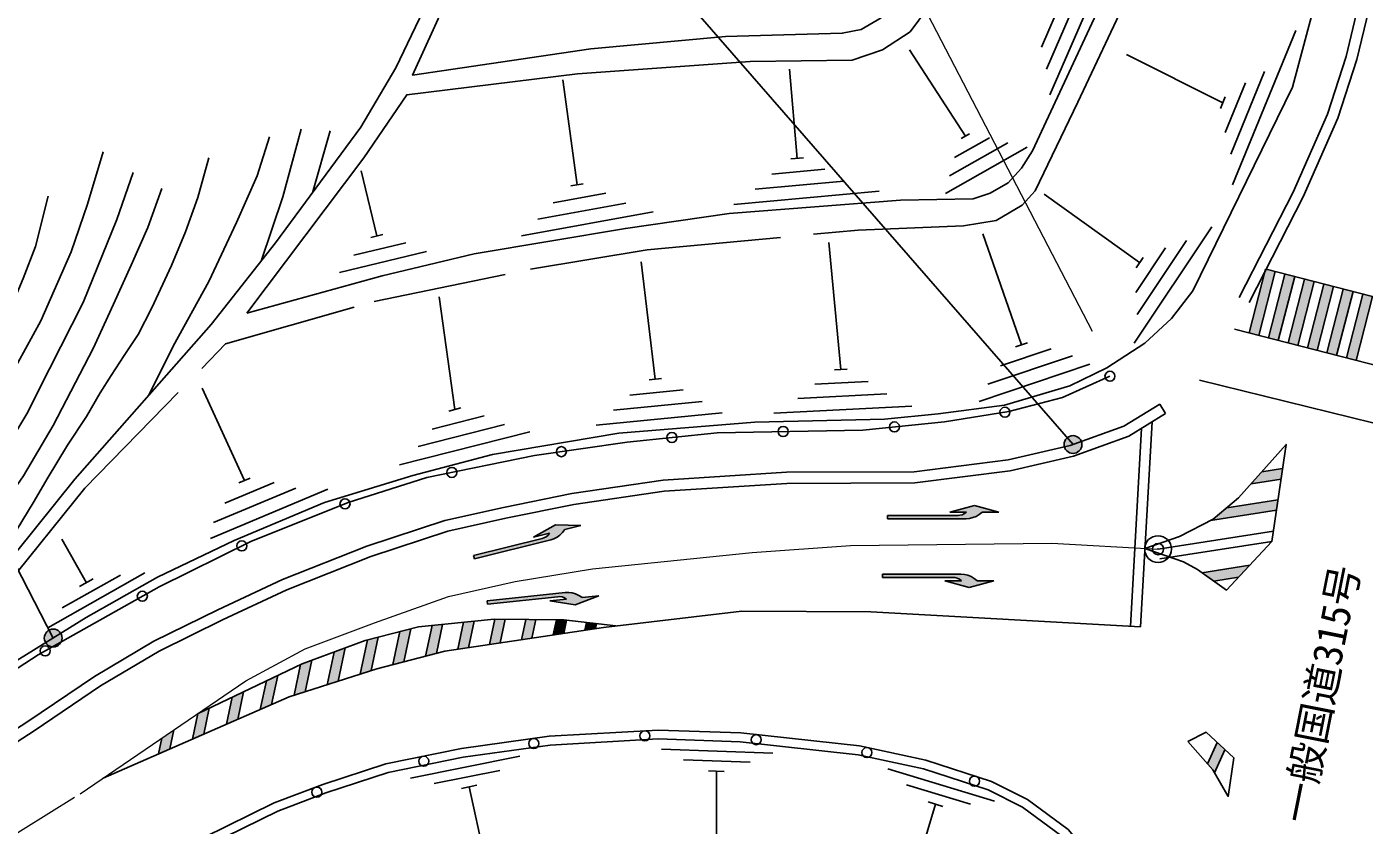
# Model space of a CAD drawing. Units: millimetres at full size, sheet at 1:1000; details may follow other scales. Extents: x 40000 to 680000, y 20000 to 380000.
# Drawn here: x 191704 to 251692, y 284295 to 320090 of the extents above; entities that cross this region are included whole.
import ezdxf
from ezdxf.enums import TextEntityAlignment as Align

# ---------------------------------------------------------------- set-up
doc = ezdxf.new("R2010")
doc.units = ezdxf.units.MM
doc.header["$LTSCALE"] = 1000
doc.header["$PDMODE"] = 32
doc.header["$PDSIZE"] = 500
doc.linetypes.add('CHAIN', pattern=[18.5, 12, -1.5, 3.5, -1.5])
doc.linetypes.add('DASHED', pattern=[7.5, 6, -1.5])
for name, color, linetype, lineweight in [('M-BGD', 7, 'Continuous', 25), ('M-BMK', 2, 'CHAIN', 13), ('M-BMK-SRVR', 3, 'Continuous', 25), ('M-STR-HTXT', 7, 'Continuous', 13), ('M-STR-STRC', 7, 'Continuous', 25)]:
    doc.layers.add(name, color=color, linetype=linetype, lineweight=lineweight)
doc.layers.add('M-BMK-HTXT', color=7, linetype='Continuous')
doc.layers.add('M-OTRS', color=6, linetype='Continuous')
doc.styles.add('ＭＳ ゴシック', font='')
doc.styles.get('ＭＳ ゴシック').set_extended_font_data('MS Gothic')

msp = doc.modelspace()

# ---------------------------------------------------------------- hatches: boundary and pattern name
at = {"layer": 'M-STR-STRC'}
for points in [[(247702, 309113), (247292, 309218), (247236, 309108), (246531, 306368), (246967, 306256)], [(248574, 308888), (248138, 309000), (247403, 306143), (247839, 306031)], [(249445, 308664), (249009, 308776), (248274, 305919), (248710, 305807)], [(250317, 308440), (249881, 308552), (249146, 305695), (249582, 305583)], [(251188, 308216), (250753, 308328), (250018, 305471), (250453, 305359)], [(252060, 307991), (251624, 308104), (250889, 305247), (251325, 305134)], [(238292, 301144, -0.41421), (238415, 301696, -0.41421), (238967, 301574, -1)], [(247093, 300134), (246622, 299605), (247961, 299814), (248030, 300281)], [(245522, 298522), (244911, 298011), (244798, 297953), (247754, 298416), (247823, 298882)], [(234541, 298322), (234556, 298335), (235305, 298335), (234205, 298635), (233105, 298334), (233855, 298334), (233765, 298265), (233663, 298215), (233551, 298189), (233480, 298184), (230305, 298184), (230305, 298034), (233831, 298035), (233987, 298047), (234139, 298083), (234285, 298141), (234419, 298221)], [(215823, 297539), (215834, 297555), (216562, 297735), (215422, 297762), (214427, 297207), (215154, 297387), (215084, 297297), (214996, 297225), (214894, 297173), (214827, 297150), (211745, 296388), (211781, 296243), (215203, 297090), (215352, 297139), (215491, 297211), (215619, 297302), (215729, 297412)], [(244412, 295616), (244942, 295243), (246057, 295418), (246554, 295951)], [(235079, 295249), (234329, 295249), (234314, 295262), (234193, 295362), (234059, 295442), (233913, 295500), (233761, 295537), (233605, 295549), (230079, 295549), (230079, 295400), (233254, 295400), (233325, 295394), (233436, 295368), (233539, 295319), (233629, 295249), (232879, 295249), (233979, 294949)], [(217357, 294582), (216611, 294503), (216595, 294515), (216463, 294601), (216322, 294667), (216171, 294709), (216016, 294730), (215859, 294725), (212353, 294354), (212369, 294205), (215526, 294540), (215597, 294542), (215711, 294528), (215818, 294489), (215915, 294430), (215169, 294351), (216294, 294168)], [(211765, 293441), (211295, 293393), (211037, 292182), (211512, 292253)], [(213164, 293528), (212705, 293532), (212463, 292396), (212938, 292467)], [(214542, 293516), (214083, 293520), (213889, 292609), (214364, 292681)], [(215917, 293490), (215786, 293505), (215461, 293508), (215315, 292823), (215790, 292895)], [(217263, 293330), (216814, 293383), (216741, 293037), (217216, 293108)], [(192555, 292473, -0.41421), (192678, 293026, -0.41421), (193230, 292903, -1)], [(208932, 293100), (208445, 292975), (208130, 291496), (208617, 291621)], [(210354, 293297), (209884, 293249), (209590, 291871), (210077, 291997)], [(205989, 292244), (205489, 292059), (205177, 290595), (205671, 290753)], [(207472, 292727), (206985, 292602), (206659, 291070), (207153, 291229)], [(204490, 291688), (204050, 291525), (203989, 291496), (203695, 290119), (204189, 290277)], [(202965, 291010), (202453, 290766), (202179, 289483), (202687, 289704)], [(201429, 290280), (200917, 290037), (200657, 288819), (201165, 289041)], [(199893, 289550), (199386, 289309), (199381, 289305), (199136, 288155), (199643, 288377)], [(198304, 288571), (197765, 288204), (197614, 287492), (198121, 287713)], [(245440, 287678), (245091, 288001), (244664, 287043), (244903, 286773), (244979, 286644)]]:
    msp.add_hatch(color=256, dxfattribs=at).paths.add_polyline_path(points)
h = msp.add_hatch(color=256, dxfattribs=at)
edge = h.paths.add_edge_path()
edge.add_ellipse((242446, 296673), major_axis=(567, -196), ratio=1, start_angle=-160.94094, end_angle=-154.28397)
h = msp.add_hatch(color=256, dxfattribs=at)
edge = h.paths.add_edge_path()
edge.add_line((243006, 296307), (242939, 296330))

# ---------------------------------------------------------------- linework, layer by layer
at = {"layer": 'M-BGD'}
for p, q in [((239987, 322552), (237590, 317031)), ((237442, 318196), (239034, 321865)), ((237210, 319169), (238166, 321370)), ((245790, 313007), (248629, 319928)), ((233804, 315191), (231291, 319059)), ((245354, 316687), (241023, 318853)), ((226257, 314190), (225909, 318189)), ((245705, 314381), (247223, 318082)), ((216385, 313001), (215748, 317714)), ((245454, 315349), (246365, 317570)), ((245248, 316428), (245460, 316946)), ((205306, 315425), (204521, 312650)), ((233316, 314226), (234883, 315112)), ((233621, 315088), (233987, 315295)), ((232908, 312618), (236570, 314686)), ((233089, 313409), (235701, 314884)), ((225978, 314165), (226535, 314216)), ((207402, 310711), (206705, 313629)), ((224372, 312816), (228356, 313175)), ((225115, 313485), (227506, 313701)), ((215311, 312197), (217673, 312625)), ((216110, 312952), (216661, 313051)), ((229934, 312714), (223411, 312127)), ((241618, 309515), (237342, 312584)), ((214631, 311464), (218567, 312177)), ((219805, 311791), (213898, 310722)), ((207130, 310646), (207675, 310776)), ((236324, 305836), (234580, 310810)), ((241368, 305901), (244861, 311128)), ((206375, 309848), (208709, 310406)), ((228219, 304728), (227686, 310415)), ((241450, 308183), (242783, 310179)), ((241505, 307185), (243727, 310511)), ((205736, 309079), (209627, 310009)), ((219893, 304295), (219264, 309549)), ((241462, 309282), (241773, 309747)), ((210902, 302933), (210201, 307984)), ((235377, 304886), (237652, 305650)), ((236058, 305747), (236589, 305925)), ((227939, 304714), (228498, 304742)), ((234414, 303296), (239380, 304964)), ((234810, 304062), (238602, 305336)), ((219614, 304267), (220171, 304322)), ((227051, 304068), (229448, 304190)), ((201469, 299746), (199568, 303889)), ((218758, 303579), (221146, 303816)), ((226282, 303428), (230277, 303631)), ((210631, 302864), (211174, 303001)), ((218021, 302903), (222001, 303298)), ((225214, 302773), (231406, 303088)), ((242782, 302749), (242521, 303176)), ((209887, 302056), (212213, 302646)), ((217243, 302224), (222897, 302783)), ((208424, 300448), (214265, 301928)), ((209258, 301278), (213136, 302261)), ((199939, 297155), (205205, 299356)), ((200087, 297867), (203778, 299410)), ((200594, 298730), (202808, 299655)), ((201211, 299638), (201728, 299854)), ((194381, 295165), (193274, 297124)), ((192647, 293151), (197000, 295611)), ((193296, 294035), (195908, 295511)), ((194076, 294992), (194686, 295337)), ((213814, 287391), (208913, 286404)), ((225168, 287530), (220171, 287708)), ((212923, 286753), (209982, 286160)), ((224153, 287116), (221155, 287222)), ((235116, 285373), (230330, 286820)), ((222987, 286707), (222288, 286732)), ((222638, 286719), (222636, 281163)), ((211884, 286084), (211198, 285946)), ((211541, 286015), (212748, 280555)), ((234029, 285232), (231157, 286100)), ((232463, 285235), (231241, 281194)), ((232798, 285134), (232128, 285337))]:
    msp.add_line(p, q, dxfattribs=at)
for points in [[(211859, 324202), (209011, 317918), (217008, 319100), (223043, 319647), (228278, 319802), (229134, 319970), (230028, 320490), (230826, 321386), (231227, 321988), (231618, 323118), (232232, 326314), (232512, 329737), (232539, 336218), (232780, 338629), (233506, 342086)], [(201576, 307244), (206830, 314219), (208751, 317045), (216412, 317979), (224146, 318532), (228719, 318597), (230084, 319053), (231321, 319857), (232111, 320914), (232473, 321916), (232919, 324377), (233323, 328967), (233406, 336230), (233695, 338480), (234591, 341880)], [(201576, 307244), (207638, 308917), (211772, 309905), (218552, 311047), (223208, 311713), (230890, 312315), (234153, 312373), (234916, 312628), (235719, 313098), (236323, 313749), (236817, 314526), (240591, 322650), (241131, 335822), (242685, 341507)], [(184704, 287459), (190953, 291482), (194376, 293611), (197569, 295415), (201000, 297064), (205055, 298760), (209020, 299972), (212594, 300916), (218260, 301866), (224359, 302370), (230173, 302493), (232586, 302745), (235557, 303128), (238494, 303997), (240153, 304797), (241852, 305906), (243042, 307018), (244004, 308245), (248472, 317388), (249961, 322933), (250243, 335333), (251525, 339813)], [(246086, 307957), (248500, 312678), (250046, 316176), (250883, 318758), (251408, 320950), (251972, 323780), (252187, 326394), (252196, 329610), (252412, 333205), (252749, 335856), (253461, 339450)], [(199981, 306744), (202867, 310401), (206690, 315596), (208257, 318251), (211790, 325622)], [(202597, 315151), (202040, 313413), (201119, 311310), (199867, 308668), (198274, 305773), (197179, 303568)], [(204009, 315494), (203183, 312460), (202217, 309577)], [(182955, 293166), (184332, 294736), (186004, 296539), (187147, 298209), (188401, 300012), (189918, 302430), (190954, 304396), (192339, 306902), (193703, 310001), (194428, 312133), (195132, 314486)], [(199870, 314216), (199372, 312438), (198831, 310892), (198195, 309390), (197319, 307486), (196700, 306301), (196073, 305348), (195489, 304455), (194990, 303682), (194387, 302620), (193536, 301332), (192626, 299829), (192033, 298825), (191236, 297499), (190589, 296438), (189597, 295137), (188638, 293942), (187740, 292797)], [(196470, 313553), (195738, 311447), (194230, 307722), (192722, 304752), (191701, 302735), (190526, 300762), (189086, 298575), (188302, 297450), (186962, 295940), (185579, 294486), (184409, 293416)], [(186252, 293449), (187243, 294475), (188508, 295779), (189847, 297530), (191561, 299951), (192886, 302208), (194677, 305661), (195596, 307650), (196384, 309403), (197133, 311098), (197764, 312845)], [(192669, 312502), (192095, 310234), (191549, 308800), (190742, 306873), (189908, 305097), (188937, 303164), (187940, 301415), (186915, 299913), (186026, 298724), (185094, 297556), (184042, 296326), (183304, 295507), (182608, 294809), (181315, 293562), (180660, 293009), (179861, 292358)], [(146577, 273551), (149197, 273859), (157880, 275549), (165456, 278136), (168789, 279575), (175560, 282650), (181297, 285937), (184197, 288213), (190322, 295422), (193859, 299805), (199981, 306744)], [(185625, 287661), (192218, 291935), (197645, 294986), (201750, 297015), (206122, 298761), (209645, 299882), (214483, 300870), (218630, 301463), (222673, 301889), (229200, 302011), (232864, 302373), (235750, 302838), (238155, 303463), (240288, 304422)], [(141394, 270730), (147106, 271173), (152604, 271999), (159677, 273448), (165623, 275238), (172479, 277974), (179562, 281296), (185475, 284888), (191758, 288944), (194747, 290960), (197405, 292545), (200272, 293950), (203169, 295314), (206960, 296808), (210463, 297953), (213089, 298543), (216152, 299160), (220241, 299769), (225782, 300121), (231503, 300143), (235721, 300679), (238507, 301314), (240915, 302192), (242521, 303176)], [(141417, 270230), (147163, 270676), (152692, 271506), (159799, 272963), (165788, 274765), (172678, 277515), (179799, 280855), (185740, 284465), (192033, 288527), (195015, 290537), (197643, 292105), (200489, 293499), (203367, 294855), (207130, 296338), (210596, 297471), (213194, 298054), (216238, 298667), (220294, 299271), (225799, 299621), (231536, 299643), (235808, 300186), (238649, 300834), (241133, 301739), (242782, 302749)], [(149048, 264294), (157497, 265893), (162540, 267347), (170244, 269847), (175858, 272071), (182156, 275002), (190840, 279341), (199651, 283743), (202806, 285294), (204991, 286124), (207813, 287050), (211208, 287733), (215135, 288282), (220023, 288563), (223734, 288432), (229055, 287852), (232031, 287214), (234979, 286259), (236583, 285452), (238406, 284101), (239476, 282848), (240535, 281319), (240826, 280659)], [(191019, 278983), (199828, 283385), (202966, 284926), (205125, 285747), (207915, 286662), (211275, 287339), (215174, 287884), (220028, 288163), (223705, 288032), (228991, 287457), (231927, 286828), (234826, 285888), (236372, 285110), (238131, 283807), (239158, 282604), (240185, 281123), (240853, 279604), (242789, 266992), (242329, 255687), (242628, 245695)]]:
    msp.add_lwpolyline(points, dxfattribs=at)
at = {"layer": 'M-BGD', "linetype": 'DASHED'}
msp.add_lwpolyline([(141145, 272308), (149290, 273265), (158035, 274968), (165672, 277575), (169032, 279027), (175834, 282116), (181611, 285425), (184704, 287459), (190790, 295046), (194309, 299406), (200624, 305871), (207283, 307771), (214305, 309223), (219530, 310094), (228995, 310974), (233716, 311162), (235191, 311408), (236344, 312093), (236930, 312738), (238844, 316707), (241607, 322571), (242121, 335811), (243723, 341668)], dxfattribs=at)
at = {"layer": 'M-BGD'}
for centre in [(240288, 304422), (235576, 302810), (230621, 302152), (220641, 301675), (225629, 301944), (215682, 301042), (210771, 300112), (205979, 298704), (201350, 296817), (196889, 294561), (192531, 292110), (214443, 287958), (219429, 288304), (224422, 288130), (209509, 287162), (229386, 287551), (234213, 286271), (204714, 285778)]:
    msp.add_circle(centre, 225, dxfattribs=at)
at = {"layer": 'M-BMK'}
msp.add_lwpolyline([(140733, 266688), (147889, 267446), (156192, 268742), (164478, 270880), (171294, 273224), (179443, 276884), (183658, 279220), (194100, 285704), (201534, 290774), (204199, 292207), (207297, 293374), (210626, 294547), (213610, 295223), (217078, 295795), (224233, 296516), (228644, 296833), (237679, 296941), (242446, 296673)], dxfattribs=at)
at = {"layer": 'M-BMK-SRVR'}
msp.add_circle((242446, 296673), 600, dxfattribs=at)
at = {"layer": 'M-OTRS'}
msp.add_point((242446, 296673), dxfattribs=at)
at = {"layer": 'M-STR-HTXT'}
msp.add_line((220460, 343076), (239482, 306438), dxfattribs=at)
at = {"layer": 'M-STR-STRC'}
for p, q in [((238630, 301359), (221909, 320546)), ((192892, 292688), (183702, 310488)), ((247266, 309225), (246531, 306368)), ((247702, 309113), (246967, 306256)), ((247292, 309218), (258856, 306243)), ((248138, 309000), (247403, 306143)), ((248574, 308888), (247839, 306031)), ((249009, 308776), (248274, 305919)), ((249445, 308664), (248710, 305807)), ((249881, 308552), (249146, 305695)), ((250317, 308440), (249582, 305583)), ((250753, 308328), (250018, 305471)), ((251188, 308216), (250453, 305359)), ((251624, 308104), (250889, 305247)), ((252060, 307991), (251325, 305134)), ((245879, 306535), (258167, 303374)), ((244310, 304248), (257911, 300902)), ((242175, 302378), (241658, 293183)), ((241708, 302092), (241208, 293208)), ((247093, 300134), (248030, 300281)), ((246622, 299605), (247961, 299814)), ((245522, 298522), (247823, 298882)), ((233480, 298184), (230305, 298184)), ((230305, 298184), (230305, 298034)), ((234205, 298635), (233105, 298334)), ((233105, 298334), (233855, 298334)), ((233551, 298189), (233480, 298184)), ((233663, 298215), (233551, 298189)), ((233765, 298265), (233663, 298215)), ((233855, 298334), (233765, 298265)), ((234139, 298083), (234285, 298141)), ((235305, 298335), (234205, 298635)), ((234285, 298141), (234419, 298221)), ((234419, 298221), (234541, 298322)), ((234541, 298322), (234556, 298335)), ((234556, 298335), (235305, 298335)), ((244798, 297953), (247754, 298416)), ((215422, 297762), (214427, 297207)), ((216562, 297735), (215422, 297762)), ((215823, 297539), (215834, 297555)), ((215834, 297555), (216562, 297735)), ((230305, 298034), (233831, 298035)), ((233831, 298035), (233987, 298047)), ((233987, 298047), (234139, 298083)), ((214827, 297150), (211745, 296388)), ((211781, 296243), (215203, 297090)), ((214427, 297207), (215154, 297387)), ((214894, 297173), (214827, 297150)), ((214996, 297225), (214894, 297173)), ((215084, 297297), (214996, 297225)), ((215154, 297387), (215084, 297297)), ((215203, 297090), (215352, 297139)), ((215352, 297139), (215491, 297211)), ((215491, 297211), (215619, 297302)), ((215619, 297302), (215729, 297412)), ((215729, 297412), (215823, 297539)), ((242451, 296676), (247617, 297483)), ((242521, 296231), (247547, 297017)), ((211745, 296388), (211781, 296243)), ((244412, 295616), (246554, 295951)), ((230079, 295400), (230079, 295549)), ((230079, 295549), (233605, 295549)), ((233254, 295400), (230079, 295400)), ((233979, 294949), (232879, 295249)), ((232879, 295249), (233629, 295249)), ((233325, 295394), (233254, 295400)), ((233436, 295368), (233325, 295394)), ((233539, 295319), (233436, 295368)), ((233629, 295249), (233539, 295319)), ((233605, 295549), (233761, 295537)), ((233761, 295537), (233913, 295500)), ((233913, 295500), (234059, 295442)), ((235079, 295249), (233979, 294949)), ((234059, 295442), (234193, 295362)), ((234193, 295362), (234314, 295262)), ((234314, 295262), (234329, 295249)), ((234329, 295249), (235079, 295249)), ((244942, 295243), (246057, 295418)), ((212353, 294354), (215859, 294725)), ((215597, 294542), (215526, 294540)), ((215711, 294528), (215597, 294542)), ((215859, 294725), (216016, 294730)), ((216016, 294730), (216171, 294709)), ((216171, 294709), (216322, 294667)), ((217357, 294582), (216294, 294168)), ((216322, 294667), (216463, 294601)), ((216463, 294601), (216595, 294515)), ((216611, 294503), (217357, 294582)), ((212369, 294205), (212353, 294354)), ((215526, 294540), (212369, 294205)), ((215169, 294351), (215915, 294430)), ((216294, 294168), (215169, 294351)), ((215818, 294489), (215711, 294528)), ((215915, 294430), (215818, 294489)), ((216595, 294515), (216611, 294503)), ((211295, 293393), (211037, 292182)), ((211765, 293441), (211512, 292253)), ((212705, 293532), (212463, 292396)), ((213164, 293528), (212938, 292467)), ((214083, 293520), (213889, 292609)), ((214542, 293516), (214364, 292681)), ((215461, 293508), (215315, 292823)), ((215917, 293490), (215790, 292895)), ((216814, 293383), (216741, 293037)), ((208445, 292975), (208130, 291496)), ((208932, 293100), (208617, 291621)), ((209884, 293249), (209590, 291871)), ((210354, 293297), (210077, 291997)), ((217263, 293330), (217216, 293108)), ((205989, 292244), (205671, 290753)), ((206985, 292602), (206659, 291070)), ((207472, 292727), (207153, 291229)), ((204490, 291688), (204189, 290277)), ((205489, 292059), (205177, 290595)), ((202965, 291010), (202687, 289704)), ((203989, 291496), (203695, 290119)), ((202453, 290766), (202179, 289483)), ((200917, 290037), (200657, 288819)), ((201429, 290280), (201165, 289041)), ((199381, 289307), (199136, 288155)), ((199893, 289550), (199643, 288377)), ((198304, 288571), (198121, 287713)), ((197765, 288204), (197614, 287492)), ((245091, 288001), (244664, 287043)), ((245440, 287678), (244979, 286644))]:
    msp.add_line(p, q, dxfattribs=at)
for points in [[(246531, 307729), (248952, 312463), (250513, 315997), (251364, 318623), (251897, 320843), (252468, 323710), (252687, 326373), (252696, 329594), (252910, 333158), (253243, 335776), (253951, 339352)], [(195138, 286412), (203473, 290048), (207403, 291309), (210461, 292095), (217573, 293162), (223778, 293888), (229564, 293864), (241658, 293183)], [(199386, 289309), (204050, 291525), (206887, 292577), (209274, 293187), (212670, 293533), (215786, 293505), (218131, 293227)]]:
    msp.add_lwpolyline(points, dxfattribs=at)
for points in [[(241856, 296706), (243402, 297246), (244911, 298011), (246055, 298968), (248190, 301367), (247548, 297018), (245518, 294838), (244210, 295758), (243590, 296105)], [(243776, 288047), (244903, 286773), (245595, 285590), (245836, 287310), (244597, 288460)]]:
    msp.add_lwpolyline(points, close=True, dxfattribs=at)
for centre in [(238630, 301359), (192892, 292688)]:
    msp.add_circle(centre, 400, dxfattribs=at)

# ---------------------------------------------------------------- texts
at = {"layer": 'M-BMK-HTXT', "style": 'ＭＳ ゴシック'}
msp.add_text('一般国道315号', height=1320, rotation=78.764, dxfattribs=at).set_placement((249609, 284239), align=Align.BOTTOM_LEFT)

doc.saveas('drawing.dxf')
